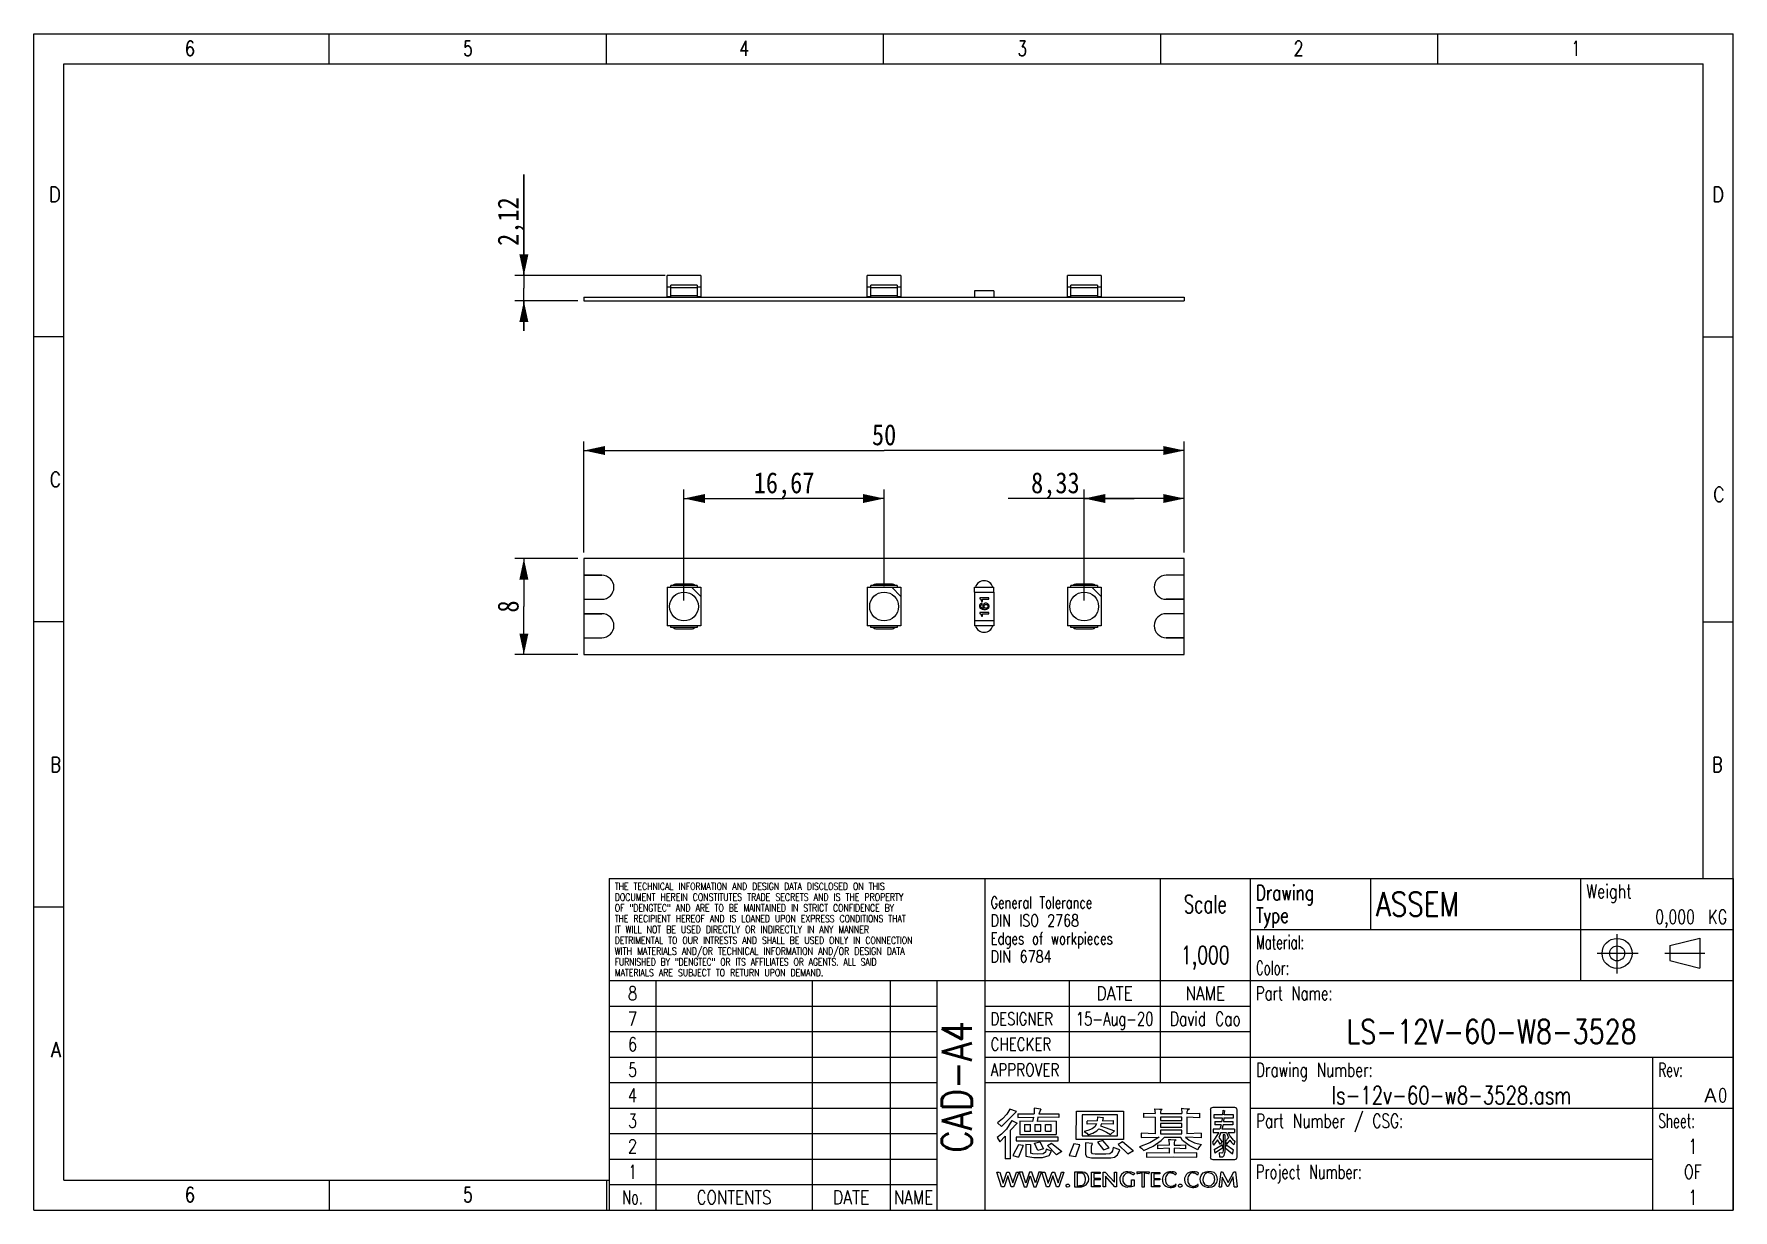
# Model space of a CAD drawing. Extents: x 4 to 145, y 3 to 102.
import ezdxf
from ezdxf.enums import TextEntityAlignment as Align

# ---------------------------------------------------------------- set-up
doc = ezdxf.new("R2010")
doc.units = 0
doc.header["$LTSCALE"] = 8.1675
doc.layers.get('0').update_dxf_attribs({"linetype": 'CONTINUOUS'})
for name, color, linetype in [('38252', 7, 'CONTINUOUS'), ('LS-12V-60-W8-3525_PLATE2', 7, 'CONTINUOUS'), ('LS-12V-60-W8-35284', 7, 'CONTINUOUS'), ('LS-12V-60-W8-35289', 7, 'CONTINUOUS'), ('LS-12V-60-W8-3528_PADS2', 7, 'CONTINUOUS'), ('RES_1206_012', 7, 'CONTINUOUS'), ('RES_1206_032', 7, 'CONTINUOUS')]:
    doc.layers.add(name, color=color, linetype=linetype)
doc.styles.get("Standard").update_dxf_attribs({"font": 'SIMHEI.SHX', "width": 0.85})
doc.styles.add('TEXTSTYLE_2', font='TXT.TTF')
doc.styles.add('TEXTSTYLE_3', font='TXT.TTF')
doc.styles.add('TEXTSTYLE_4', font='TXT.TTF')
doc.styles.add('TEXTSTYLE_5', font='TXT.TTF')
doc.styles.add('TEXTSTYLE_6', font='TXT.TTF')
doc.styles.add('TEXTSTYLE_8', font='gdt', dxfattribs={"width": 0.55})
doc.dimstyles.get("Standard").update_dxf_attribs({"dimtxt": 2.5, "dimasz": 2.5, "dimexe": 1.25, "dimexo": 0.625, "dimtad": 1, "dimcen": 2.5, "dimazin": 3, "dimtfac": 1, "dimtmove": 0, "dimatfit": 3})

# ---------------------------------------------------------------- blocks, each defined once
blk = doc.blocks.new('SYMBOL_283_BL0', base_point=(93.7, 8.72))
at = {"layer": 'LS-12V-60-W8-35289', "color": 7}
for p, q in [((84.08, 10.47), (85.33, 11.71)), ((84.53, 11.48), (84.16, 11.09)), ((84.78, 11.9), (84.53, 11.48)), ((85.33, 11.71), (84.78, 11.9)), ((85.43, 11.53), (85.43, 11.21)), ((85.43, 11.53), (86.79, 11.51)), ((86.79, 11.98), (86.79, 11.51)), ((87.36, 11.9), (86.79, 11.98)), ((87.36, 11.9), (87.2, 11.51)), ((87.2, 11.51), (88.87, 11.52)), ((88.87, 11.52), (88.87, 11.22)), ((90.31, 9.38), (90.32, 11.75)), ((90.32, 11.75), (94.25, 11.75)), ((90.81, 11.43), (90.81, 9.69)), ((93.75, 11.43), (90.81, 11.43)), ((93.75, 9.69), (93.75, 11.43)), ((94.25, 11.75), (94.25, 9.38)), ((95.92, 11.58), (96.88, 11.54)), ((95.92, 11.58), (95.92, 11.21)), ((96.83, 11.94), (96.88, 11.54)), ((96.83, 11.94), (97.23, 11.9)), ((97.23, 11.9), (97.46, 11.9)), ((97.33, 11.69), (97.32, 11.54)), ((97.32, 11.54), (99.1, 11.54)), ((97.36, 11.79), (97.33, 11.69)), ((97.46, 11.9), (97.36, 11.79)), ((99.07, 11.99), (99.1, 11.54)), ((99.07, 11.99), (99.25, 11.97)), ((99.25, 11.97), (99.52, 11.95)), ((99.52, 11.95), (99.74, 11.95)), ((99.57, 11.8), (99.53, 11.7)), ((99.53, 11.7), (99.53, 11.54)), ((99.53, 11.54), (100.57, 11.58)), ((99.74, 11.95), (99.57, 11.8)), ((100.57, 11.58), (100.57, 11.2)), ((101.48, 11.84), (101.48, 7.92)), ((103.51, 12.04), (101.67, 12.04)), ((102.49, 11.45), (101.77, 11.45)), ((101.77, 11.45), (101.77, 11.2)), ((102.52, 11.83), (102.49, 11.45)), ((102.52, 11.83), (102.67, 11.78)), ((102.64, 11.45), (102.67, 11.78)), ((103.41, 11.45), (102.64, 11.45)), ((103.41, 11.2), (103.41, 11.45)), ((103.71, 7.92), (103.71, 11.84)), ((84.16, 11.09), (83.76, 10.77)), ((83.76, 10.77), (84.08, 10.47)), ((84.5, 10.25), (84.08, 9.83)), ((84.95, 10.97), (84.5, 10.25)), ((84.83, 10.15), (85.38, 10.73)), ((84.83, 7.77), (84.83, 10.15)), ((84.95, 10.97), (85.38, 10.73)), ((85.44, 11.21), (86.75, 11.24)), ((86.67, 10.89), (85.61, 10.91)), ((85.61, 10.91), (85.61, 9.81)), ((86, 10.63), (86, 10.09)), ((86.01, 10.63), (86.5, 10.63)), ((86.01, 10.09), (86.5, 10.09)), ((86.5, 10.09), (86.5, 10.63)), ((86.75, 11.24), (86.67, 10.89)), ((86.86, 10.63), (86.86, 10.09)), ((86.86, 10.63), (87.36, 10.63)), ((86.86, 10.09), (87.36, 10.09)), ((87.12, 11.24), (87.04, 10.89)), ((88.64, 10.91), (87.04, 10.89)), ((88.87, 11.22), (87.12, 11.24)), ((87.36, 10.09), (87.36, 10.63)), ((87.73, 10.63), (87.73, 10.09)), ((87.74, 10.63), (88.23, 10.63)), ((87.74, 10.09), (88.23, 10.09)), ((88.23, 10.09), (88.23, 10.63)), ((88.64, 10.91), (88.63, 9.81)), ((91.28, 10.12), (90.98, 10.05)), ((90.98, 10.05), (91.18, 9.9)), ((91.18, 10.91), (91.18, 10.66)), ((92, 10.68), (91.22, 10.65)), ((91.23, 10.96), (92.04, 10.95)), ((91.63, 10.26), (91.28, 10.12)), ((91.3, 9.77), (91.69, 9.92)), ((91.86, 10.44), (91.63, 10.26)), ((91.69, 9.92), (92.01, 10.11)), ((92, 10.68), (91.86, 10.44)), ((92.01, 10.11), (92.19, 10.28)), ((92.07, 11.28), (92.04, 10.95)), ((92.07, 11.28), (92.56, 11.21)), ((92.19, 10.28), (92.44, 10.18)), ((92.41, 10.68), (92.34, 10.52)), ((92.34, 10.52), (93.48, 10.11)), ((93.39, 10.65), (92.41, 10.68)), ((92.44, 10.18), (92.84, 9.99)), ((92.56, 11.21), (92.48, 10.93)), ((92.48, 10.93), (93.39, 10.96)), ((92.84, 9.99), (93.15, 9.8)), ((93.15, 9.8), (93.48, 10.11)), ((93.39, 10.96), (93.39, 10.65)), ((96.89, 11.24), (95.92, 11.21)), ((96.89, 11.24), (96.89, 9.86)), ((99.11, 11.24), (97.32, 11.24)), ((97.32, 11.24), (97.32, 10.96)), ((97.32, 10.96), (99.11, 10.96)), ((99.11, 10.72), (97.32, 10.72)), ((97.32, 10.72), (97.32, 10.4)), ((97.32, 10.4), (99.11, 10.4)), ((99.11, 10.16), (97.32, 10.16)), ((97.32, 10.16), (97.32, 9.86)), ((99.11, 10.96), (99.11, 11.24)), ((99.11, 10.4), (99.11, 10.72)), ((99.11, 9.86), (99.11, 10.16)), ((100.57, 11.2), (99.53, 11.24)), ((99.53, 11.24), (99.53, 9.86)), ((102.18, 9.97), (101.66, 9.17)), ((102.26, 10.23), (101.7, 10.23)), ((101.7, 10.23), (101.7, 9.97)), ((101.7, 9.97), (102.18, 9.97)), ((101.77, 11.2), (102.46, 11.2)), ((101.84, 10.87), (102.42, 10.87)), ((101.84, 10.87), (101.84, 10.61)), ((102.37, 10.61), (101.84, 10.61)), ((102.36, 9.97), (102.17, 9.54)), ((102.37, 10.61), (102.26, 10.23)), ((102.36, 9.97), (102.82, 9.97)), ((102.46, 11.2), (102.42, 10.87)), ((102.53, 10.61), (102.44, 10.23)), ((103.49, 10.23), (102.44, 10.23)), ((103.35, 10.61), (102.53, 10.61)), ((102.61, 11.2), (102.57, 10.87)), ((102.57, 10.87), (103.35, 10.87)), ((102.61, 11.2), (103.41, 11.2)), ((102.82, 9.97), (102.98, 9.51)), ((102.97, 9.97), (103.14, 9.64)), ((102.97, 9.97), (103.49, 9.97)), ((103.35, 10.87), (103.35, 10.61)), ((103.49, 10.23), (103.49, 9.97)), ((84.08, 9.83), (83.71, 9.54)), ((83.71, 9.54), (83.95, 9.19)), ((83.95, 9.19), (84.4, 9.65)), ((84.4, 9.65), (84.4, 7.76)), ((85.5, 8.93), (85.02, 8.05)), ((88.79, 9.57), (85.29, 9.57)), ((85.29, 9.57), (85.29, 9.26)), ((85.29, 9.26), (88.79, 9.26)), ((85.89, 8.88), (85.5, 8.93)), ((85.89, 8.88), (85.5, 7.91)), ((85.61, 9.81), (88.63, 9.81)), ((86.1, 8.99), (86.5, 8.97)), ((86.1, 8.99), (86.1, 7.99)), ((86.5, 8.97), (86.5, 8.25)), ((86.83, 9.09), (87.28, 9.19)), ((87.12, 8.47), (86.83, 9.09)), ((87.58, 8.61), (87.12, 8.47)), ((87.28, 9.19), (87.58, 8.61)), ((87.81, 8.57), (87.75, 8.33)), ((88.24, 8.4), (87.81, 8.57)), ((87.9, 8.88), (88.26, 9.09)), ((88.66, 8.11), (87.9, 8.88)), ((88.26, 9.09), (89.1, 8.38)), ((88.79, 9.27), (88.79, 9.57)), ((90.12, 9.03), (89.71, 8.06)), ((90.61, 8.94), (90.12, 9.03)), ((90.27, 7.97), (90.61, 8.93)), ((94.25, 9.38), (90.31, 9.38)), ((90.81, 9.69), (93.75, 9.69)), ((91.09, 9.11), (91.09, 8.13)), ((91.67, 9.06), (91.09, 9.11)), ((91.18, 9.9), (91.3, 9.77)), ((91.57, 8.84), (91.67, 9.06)), ((91.59, 8.29), (91.57, 8.84)), ((92.53, 9.3), (92.07, 9.15)), ((92.07, 9.15), (92.58, 8.51)), ((93.05, 8.69), (92.53, 9.3)), ((92.58, 8.51), (93.05, 8.69)), ((93.38, 8.72), (93.32, 8.43)), ((93.94, 8.51), (93.39, 8.72)), ((93.73, 8.11), (93.94, 8.51)), ((94.17, 9.19), (93.8, 8.97)), ((93.8, 8.97), (94.6, 8.18)), ((95.06, 8.45), (94.17, 9.19)), ((96.44, 9.11), (95.57, 8.76)), ((95.57, 8.76), (95.75, 8.67)), ((96.89, 9.86), (95.72, 9.9)), ((95.72, 9.9), (95.72, 9.54)), ((95.72, 9.54), (97.22, 9.58)), ((95.75, 8.67), (95.94, 8.46)), ((95.95, 8.46), (96.7, 8.83)), ((97.22, 9.58), (96.44, 9.11)), ((96.7, 8.83), (97.38, 9.3)), ((97.08, 8.94), (98.04, 8.91)), ((97.08, 8.94), (97.08, 8.61)), ((98.04, 8.65), (97.08, 8.61)), ((97.32, 9.86), (99.11, 9.86)), ((97.38, 9.3), (97.63, 9.55)), ((99.01, 9.55), (97.63, 9.55)), ((98, 9.39), (98.04, 9.05)), ((98, 9.39), (98.19, 9.37)), ((98.04, 9.05), (98.04, 8.91)), ((98.04, 8.65), (98.04, 8.24)), ((98.19, 9.37), (98.46, 9.36)), ((98.46, 9.36), (98.63, 9.36)), ((98.49, 9.23), (98.46, 9.14)), ((98.46, 9.14), (98.46, 8.91)), ((98.46, 8.91), (98.98, 8.92)), ((99.42, 8.61), (98.46, 8.65)), ((98.46, 8.65), (98.46, 8.24)), ((98.63, 9.36), (98.49, 9.23)), ((98.98, 8.92), (99.42, 8.94)), ((99.17, 9.31), (99.01, 9.55)), ((99.71, 8.89), (99.17, 9.31)), ((99.41, 9.58), (99.71, 9.32)), ((100.72, 9.53), (99.41, 9.58)), ((99.42, 8.94), (99.42, 8.61)), ((100.72, 9.9), (99.53, 9.86)), ((99.71, 9.32), (100.15, 9.11)), ((100.44, 8.53), (99.71, 8.89)), ((100.15, 9.11), (100.73, 8.96)), ((100.49, 8.68), (100.44, 8.53)), ((100.6, 8.84), (100.49, 8.68)), ((100.73, 8.96), (100.6, 8.84)), ((100.72, 9.9), (100.72, 9.53)), ((101.66, 9.17), (101.75, 8.9)), ((102.07, 9.35), (101.75, 8.9)), ((101.8, 8.54), (102.45, 8.94)), ((101.8, 8.54), (101.85, 8.25)), ((102.48, 8.67), (101.85, 8.25)), ((102.33, 8.97), (102.07, 9.35)), ((102.17, 9.54), (102.42, 9.21)), ((102.42, 9.21), (102.33, 8.97)), ((102.45, 8.94), (102.48, 8.67)), ((102.68, 9.77), (102.54, 9.77)), ((102.54, 9.77), (102.54, 8.45)), ((102.68, 9.77), (102.68, 8.29)), ((102.76, 8.94), (102.7, 8.7)), ((102.7, 8.7), (103.32, 8.19)), ((102.98, 9.51), (102.75, 9.23)), ((102.75, 9.23), (102.82, 9)), ((103.39, 8.49), (102.76, 8.94)), ((103.09, 9.33), (102.82, 9)), ((103.09, 9.33), (103.23, 9.14)), ((103.14, 9.64), (103.33, 9.41)), ((103.23, 9.14), (103.43, 8.94)), ((103.32, 8.19), (103.39, 8.49)), ((103.33, 9.41), (103.52, 9.25)), ((103.52, 9.25), (103.43, 8.94)), ((84.83, 7.76), (84.4, 7.76)), ((85.03, 8.05), (85.5, 7.91)), ((86.1, 7.99), (86.78, 7.89)), ((86.68, 8.19), (86.5, 8.25)), ((87.12, 8.17), (86.68, 8.19)), ((86.78, 7.89), (87.5, 7.89)), ((87.56, 8.2), (87.12, 8.17)), ((87.5, 7.89), (88.04, 8.06)), ((87.75, 8.33), (87.56, 8.2)), ((88.04, 8.06), (88.24, 8.4)), ((89.1, 8.38), (88.66, 8.11)), ((89.71, 8.06), (90.27, 7.97)), ((91.09, 8.13), (91.2, 7.95)), ((91.2, 7.95), (91.58, 7.85)), ((91.58, 7.85), (93.19, 7.85)), ((91.67, 8.19), (91.59, 8.29)), ((91.88, 8.15), (91.67, 8.19)), ((92.77, 8.15), (91.88, 8.15)), ((93.11, 8.2), (92.77, 8.15)), ((93.25, 8.29), (93.11, 8.2)), ((93.19, 7.85), (93.5, 7.92)), ((93.32, 8.43), (93.25, 8.29)), ((93.5, 7.92), (93.73, 8.11)), ((94.6, 8.18), (95.07, 8.46)), ((98.04, 8.24), (96.16, 8.28)), ((96.16, 8.28), (96.16, 7.91)), ((96.16, 7.91), (98.42, 7.95)), ((98.42, 7.95), (100.36, 7.91)), ((100.36, 8.28), (98.46, 8.24)), ((100.36, 7.91), (100.36, 8.28)), ((101.67, 7.72), (103.51, 7.72)), ((102.43, 8.24), (102.21, 8.27)), ((102.21, 8.27), (102.23, 7.94)), ((102.23, 7.94), (102.51, 7.93)), ((102.49, 8.26), (102.43, 8.24)), ((102.52, 8.33), (102.49, 8.26)), ((102.51, 7.93), (102.62, 8.04)), ((102.54, 8.45), (102.52, 8.33)), ((102.62, 8.04), (102.68, 8.29)), ((83.68, 6.67), (83.9, 6.67)), ((84.08, 5.43), (83.68, 6.67)), ((83.94, 6.67), (84.22, 5.75)), ((84.22, 5.75), (84.54, 6.67)), ((84.6, 6.35), (84.3, 5.43)), ((84.54, 6.67), (84.72, 6.67)), ((84.89, 5.43), (84.6, 6.35)), ((84.72, 6.67), (85.03, 5.76)), ((85.03, 5.76), (85.32, 6.67)), ((85.52, 6.67), (85.09, 5.43)), ((85.32, 6.67), (85.52, 6.67)), ((85.56, 6.67), (85.96, 5.43)), ((85.82, 6.67), (85.56, 6.67)), ((86.1, 5.75), (85.82, 6.67)), ((86.42, 6.67), (86.1, 5.75)), ((86.18, 5.43), (86.48, 6.35)), ((86.6, 6.67), (86.42, 6.67)), ((86.48, 6.35), (86.77, 5.43)), ((86.91, 5.76), (86.6, 6.67)), ((87.2, 6.67), (86.91, 5.76)), ((86.98, 5.43), (87.4, 6.67)), ((87.4, 6.67), (87.2, 6.67)), ((87.45, 6.67), (87.7, 6.67)), ((87.84, 5.43), (87.45, 6.67)), ((87.7, 6.67), (87.98, 5.75)), ((87.98, 5.75), (88.3, 6.67)), ((88.37, 6.35), (88.06, 5.43)), ((88.3, 6.67), (88.49, 6.67)), ((88.66, 5.43), (88.37, 6.35)), ((88.49, 6.67), (88.79, 5.76)), ((88.79, 5.76), (89.09, 6.67)), ((89.28, 6.67), (88.86, 5.43)), ((89.09, 6.67), (89.28, 6.67)), ((90.16, 6.67), (90.16, 5.45)), ((90.83, 6.67), (90.16, 6.67)), ((90.39, 6.59), (90.39, 5.53)), ((90.62, 6.58), (90.39, 6.58)), ((90.85, 6.55), (90.62, 6.58)), ((91.03, 6.64), (90.83, 6.67)), ((90.96, 6.47), (90.85, 6.55)), ((90.93, 5.64), (91.04, 5.82)), ((91.03, 6.33), (90.96, 6.47)), ((91.22, 6.5), (91.03, 6.64)), ((91.07, 6.16), (91.03, 6.33)), ((91.04, 5.82), (91.07, 6.06)), ((91.07, 6.06), (91.07, 6.16)), ((91.13, 5.6), (91.29, 5.85)), ((91.22, 6.5), (91.31, 6.31)), ((91.33, 6.1), (91.29, 5.85)), ((91.31, 6.31), (91.33, 6.1)), ((91.59, 6.66), (92.29, 6.66)), ((91.59, 5.45), (91.59, 6.66)), ((92.29, 6.54), (91.77, 6.54)), ((91.77, 6.54), (91.77, 6.15)), ((91.77, 6.15), (92.29, 6.15)), ((92.29, 6.03), (91.77, 6.03)), ((91.77, 6.03), (91.77, 5.56)), ((92.29, 6.66), (92.29, 6.54)), ((92.29, 6.15), (92.29, 6.03)), ((92.56, 5.45), (92.56, 6.67)), ((92.56, 6.67), (92.71, 6.67)), ((92.71, 6.67), (93.49, 5.82)), ((93.53, 5.45), (92.74, 6.33)), ((92.74, 6.33), (92.74, 5.45)), ((93.49, 5.82), (93.49, 6.67)), ((93.49, 6.67), (93.67, 6.67)), ((93.67, 6.67), (93.67, 5.45)), ((93.95, 6.21), (93.93, 6.03)), ((93.93, 6.03), (94, 5.73)), ((94.07, 6.46), (93.95, 6.21)), ((94, 5.73), (94.17, 5.54)), ((94.28, 6.62), (94.07, 6.46)), ((94.19, 6.18), (94.18, 6.05)), ((94.18, 6.05), (94.2, 5.88)), ((94.22, 6.3), (94.19, 6.18)), ((94.2, 5.88), (94.26, 5.74)), ((94.29, 6.42), (94.22, 6.3)), ((94.26, 5.74), (94.37, 5.61)), ((94.45, 6.68), (94.28, 6.62)), ((94.43, 6.54), (94.29, 6.42)), ((94.63, 6.61), (94.43, 6.54)), ((94.59, 6.69), (94.45, 6.68)), ((94.59, 6.69), (94.87, 6.68)), ((94.78, 6.59), (94.63, 6.61)), ((95.04, 6.44), (94.78, 6.59)), ((94.87, 6.68), (95.15, 6.59)), ((94.92, 5.56), (94.92, 6.02)), ((94.92, 6.02), (95.14, 6.02)), ((95.1, 6.44), (95.04, 6.44)), ((95.15, 6.59), (95.1, 6.44)), ((95.14, 6.02), (95.14, 5.5)), ((95.36, 6.68), (96.39, 6.69)), ((95.36, 6.68), (95.36, 6.56)), ((95.36, 6.56), (95.44, 6.56)), ((95.44, 6.56), (95.76, 6.6)), ((95.76, 6.6), (95.76, 5.43)), ((95.99, 5.43), (95.99, 6.6)), ((95.99, 6.6), (96.32, 6.56)), ((96.32, 6.56), (96.39, 6.56)), ((96.39, 6.69), (96.39, 6.57)), ((96.58, 6.64), (97.28, 6.64)), ((96.58, 5.43), (96.58, 6.64)), ((97.28, 6.53), (96.76, 6.53)), ((96.76, 6.53), (96.76, 6.13)), ((96.76, 6.13), (97.28, 6.13)), ((97.28, 6.02), (96.76, 6.02)), ((96.76, 6.02), (96.76, 5.54)), ((97.28, 6.64), (97.28, 6.53)), ((97.28, 6.13), (97.28, 6.02)), ((97.47, 6.05), (97.47, 6.04)), ((97.73, 6.05), (97.73, 6.07)), ((98.22, 6.69), (98.14, 6.68)), ((98.18, 6.61), (98.19, 6.61)), ((98.19, 6.61), (98.21, 6.61)), ((98.21, 6.61), (98.23, 6.61)), ((98.23, 6.61), (98.3, 6.59)), ((98.37, 6.68), (98.29, 6.68)), ((98.44, 6.67), (98.37, 6.68)), ((98.45, 6.51), (98.52, 6.46)), ((98.52, 6.46), (98.6, 6.46)), ((98.6, 6.46), (98.65, 6.6)), ((99.33, 6.05), (99.33, 6.04)), ((99.59, 6.05), (99.59, 6.07)), ((100.07, 6.69), (100, 6.68)), ((100.04, 6.61), (100.04, 6.61)), ((100.04, 6.61), (100.06, 6.61)), ((100.06, 6.61), (100.09, 6.61)), ((100.09, 6.61), (100.16, 6.59)), ((100.22, 6.68), (100.14, 6.68)), ((100.3, 6.67), (100.22, 6.68)), ((100.3, 6.51), (100.37, 6.46)), ((100.37, 6.46), (100.46, 6.46)), ((100.46, 6.46), (100.5, 6.6)), ((100.64, 6.23), (100.61, 6.04)), ((100.61, 6.04), (100.62, 5.93)), ((100.62, 5.93), (100.65, 5.8)), ((100.74, 6.44), (100.64, 6.23)), ((100.65, 5.8), (100.76, 5.62)), ((100.74, 6.45), (100.89, 6.6)), ((100.87, 6.06), (100.93, 6.31)), ((100.91, 5.81), (100.87, 6.06)), ((100.89, 6.6), (101.09, 6.69)), ((100.91, 5.81), (100.95, 5.71)), ((100.93, 6.31), (101.05, 6.51)), ((101.08, 5.57), (100.95, 5.71)), ((101.18, 6.61), (101.05, 6.51)), ((101.09, 6.69), (101.28, 6.71)), ((101.33, 6.64), (101.18, 6.61)), ((101.53, 6.7), (101.28, 6.71)), ((101.33, 6.64), (101.52, 6.59)), ((101.71, 5.71), (101.51, 5.52)), ((101.63, 6.52), (101.52, 6.59)), ((101.78, 6.62), (101.53, 6.7)), ((101.73, 6.4), (101.63, 6.52)), ((101.76, 5.81), (101.71, 5.71)), ((101.73, 6.4), (101.78, 6.3)), ((101.81, 6.06), (101.76, 5.81)), ((101.78, 6.62), (101.9, 6.52)), ((101.78, 6.3), (101.8, 6.18)), ((101.8, 6.18), (101.81, 6.06)), ((101.86, 5.58), (102.02, 5.79)), ((101.9, 6.52), (101.97, 6.42)), ((102.04, 6.24), (101.97, 6.42)), ((102.02, 5.79), (102.07, 6.02)), ((102.07, 6.02), (102.04, 6.24)), ((102.2, 5.43), (102.37, 6.69)), ((102.37, 6.69), (102.5, 6.69)), ((102.47, 6.24), (102.4, 5.43)), ((102.87, 5.46), (102.47, 6.24)), ((102.5, 6.69), (102.96, 5.8)), ((102.96, 5.8), (103.44, 6.69)), ((103.38, 6.26), (102.97, 5.46)), ((103.45, 5.43), (103.38, 6.26)), ((103.44, 6.69), (103.57, 6.69)), ((103.57, 6.69), (103.71, 5.43)), ((84.3, 5.43), (84.08, 5.43)), ((85.09, 5.43), (84.89, 5.43)), ((85.96, 5.43), (86.18, 5.43)), ((86.77, 5.43), (86.98, 5.43)), ((88.06, 5.43), (87.84, 5.43)), ((88.86, 5.43), (88.66, 5.43)), ((89.46, 5.52), (89.48, 5.6)), ((89.49, 5.44), (89.46, 5.52)), ((89.48, 5.6), (89.56, 5.65)), ((89.56, 5.42), (89.49, 5.44)), ((89.56, 5.65), (89.65, 5.65)), ((89.68, 5.43), (89.56, 5.42)), ((89.65, 5.65), (89.72, 5.61)), ((89.74, 5.48), (89.68, 5.43)), ((89.72, 5.61), (89.75, 5.55)), ((89.75, 5.55), (89.74, 5.48)), ((90.16, 5.45), (90.74, 5.45)), ((90.39, 5.53), (90.59, 5.54)), ((90.59, 5.54), (90.78, 5.55)), ((90.75, 5.45), (90.92, 5.48)), ((90.78, 5.55), (90.93, 5.64)), ((90.92, 5.48), (91.13, 5.6)), ((92.29, 5.45), (91.59, 5.45)), ((91.77, 5.56), (92.29, 5.56)), ((92.29, 5.56), (92.29, 5.45)), ((92.74, 5.45), (92.56, 5.45)), ((93.67, 5.45), (93.53, 5.45)), ((94.17, 5.54), (94.42, 5.44)), ((94.52, 5.52), (94.37, 5.61)), ((94.42, 5.44), (94.61, 5.42)), ((94.66, 5.49), (94.52, 5.52)), ((94.9, 5.45), (94.61, 5.42)), ((94.8, 5.51), (94.66, 5.49)), ((94.8, 5.51), (94.92, 5.56)), ((95.14, 5.5), (94.9, 5.45)), ((95.76, 5.43), (95.99, 5.43)), ((97.28, 5.43), (96.58, 5.43)), ((96.76, 5.54), (97.28, 5.54)), ((97.28, 5.54), (97.28, 5.43)), ((98.13, 5.39), (98.2, 5.39)), ((98.2, 5.39), (98.25, 5.39)), ((98.25, 5.39), (98.3, 5.4)), ((98.3, 5.4), (98.35, 5.41)), ((98.35, 5.41), (98.4, 5.42)), ((98.4, 5.42), (98.41, 5.42)), ((98.41, 5.42), (98.43, 5.43)), ((98.43, 5.43), (98.5, 5.45)), ((98.5, 5.45), (98.53, 5.46)), ((98.53, 5.46), (98.55, 5.47)), ((98.62, 5.62), (98.54, 5.62)), ((98.55, 5.47), (98.58, 5.49)), ((98.58, 5.49), (98.6, 5.51)), ((98.6, 5.51), (98.62, 5.62)), ((98.82, 5.49), (98.83, 5.57)), ((98.85, 5.44), (98.82, 5.49)), ((98.83, 5.57), (98.87, 5.63)), ((98.92, 5.42), (98.85, 5.44)), ((98.87, 5.63), (98.92, 5.65)), ((98.92, 5.65), (99.01, 5.65)), ((99, 5.42), (98.92, 5.42)), ((99.04, 5.43), (99, 5.42)), ((99.01, 5.65), (99.06, 5.62)), ((99.09, 5.46), (99.04, 5.43)), ((99.06, 5.62), (99.11, 5.57)), ((99.12, 5.53), (99.09, 5.46)), ((99.11, 5.57), (99.12, 5.53)), ((99.98, 5.39), (100.05, 5.39)), ((100.05, 5.39), (100.1, 5.39)), ((100.1, 5.39), (100.15, 5.4)), ((100.15, 5.4), (100.2, 5.41)), ((100.2, 5.41), (100.26, 5.42)), ((100.26, 5.42), (100.27, 5.42)), ((100.27, 5.42), (100.28, 5.43)), ((100.28, 5.43), (100.36, 5.45)), ((100.36, 5.45), (100.38, 5.46)), ((100.38, 5.46), (100.41, 5.47)), ((100.47, 5.62), (100.4, 5.62)), ((100.41, 5.47), (100.43, 5.49)), ((100.43, 5.49), (100.46, 5.51)), ((100.46, 5.51), (100.47, 5.62)), ((100.76, 5.62), (100.84, 5.55)), ((100.84, 5.55), (101.01, 5.46)), ((101.01, 5.46), (101.21, 5.41)), ((101.34, 5.48), (101.08, 5.57)), ((101.21, 5.41), (101.39, 5.41)), ((101.51, 5.52), (101.34, 5.48)), ((101.39, 5.41), (101.64, 5.45)), ((101.64, 5.45), (101.75, 5.5)), ((101.75, 5.5), (101.86, 5.58)), ((102.2, 5.43), (102.4, 5.43)), ((102.97, 5.46), (102.87, 5.46)), ((103.45, 5.43), (103.71, 5.43))]:
    blk.add_line(p, q, dxfattribs=at)
for centre, radius, start, end in [((101.67, 11.84), 0.2, 90, 180), ((103.51, 11.84), 0.2, 0, 90), ((101.67, 7.92), 0.2, 180, 270), ((103.51, 7.92), 0.2, 270, 360), ((98.1, 6.05), 0.625, 158.0467, 180.3952), ((98.21, 6.03), 0.731, 179.1046, 200.8922), ((98.15, 6.02), 0.683, 136.7287, 157.5392), ((98.09, 6.01), 0.616, 202.8963, 250.0701), ((98.08, 6.1), 0.579, 111.1471, 136.841), ((98.37, 6.08), 0.639, 160.119, 180.9693), ((98.61, 6.05), 0.872, 180.1894, 197.9684), ((98.23, 6.13), 0.485, 135.1351, 159.4747), ((98.15, 5.9), 0.388, 197.9155, 229.0523), ((98.13, 5.92), 0.76, 89.1542, 110.4525), ((98.23, 6.13), 0.484, 95.5685, 135.5687), ((98.24, 6.86), 0.173, 260.9564, 273.018), ((98.28, 6.87), 0.187, 261.6919, 272.7717), ((98.15, 6.09), 0.518, 63.4314, 72.1964), ((98.14, 6.09), 0.524, 54.3712, 63.3981), ((98.34, 6.02), 0.662, 68.5873, 81.3424), ((98.42, 6.24), 0.42, 58.0891, 67.5455), ((99.95, 6.05), 0.625, 158.0467, 180.3952), ((100.06, 6.03), 0.731, 179.1046, 200.8922), ((100.01, 6.02), 0.683, 136.7287, 157.5392), ((99.94, 6.01), 0.616, 202.8963, 250.0701), ((99.93, 6.1), 0.579, 111.1471, 136.841), ((100.23, 6.08), 0.639, 160.119, 180.9693), ((100.46, 6.05), 0.872, 180.1894, 197.9684), ((100.08, 6.13), 0.485, 135.1351, 159.4747), ((100, 5.9), 0.388, 197.9155, 229.0523), ((99.99, 5.92), 0.76, 89.1542, 110.4525), ((100.08, 6.13), 0.484, 95.5685, 135.5687), ((100.1, 6.86), 0.173, 260.9564, 273.018), ((100.13, 6.87), 0.187, 261.6919, 272.7717), ((100, 6.09), 0.519, 54.329, 72.1869), ((100.2, 6.02), 0.662, 68.5873, 81.3424), ((100.28, 6.24), 0.42, 58.0891, 67.5455), ((98.12, 6.1), 0.712, 250.2982, 270.5014), ((98.26, 6.03), 0.557, 229.1447, 246.9842), ((98.23, 5.97), 0.495, 247.3414, 266.3689), ((98.15, 6.13), 0.657, 274.3561, 282.4978), ((98.17, 6.04), 0.564, 282.3564, 291.9904), ((98.17, 6.08), 0.597, 290.9261, 300.3826), ((98.2, 6.02), 0.535, 300.1226, 310.0864), ((99.97, 6.1), 0.712, 250.2982, 270.5014), ((100.11, 6.03), 0.557, 229.1447, 246.9842), ((100.08, 5.97), 0.495, 247.3414, 266.3689), ((100, 6.13), 0.657, 274.3561, 282.4978), ((100.02, 6.04), 0.564, 282.3564, 291.9904), ((100.02, 6.08), 0.597, 290.9261, 300.3826), ((100.05, 6.02), 0.535, 300.1226, 310.0864)]:
    blk.add_arc(centre, radius, start, end, dxfattribs=at)
blk = doc.blocks.new('_FILLED')
at = {"color": 0, "linetype": 'BYBLOCK'}
blk.add_solid([(0, 0), (-1, 0.214), (-1, -0.214)], dxfattribs=at)
blk = doc.blocks.new('*D0')
at = {"layer": 'LS-12V-60-W8-35284', "color": 3}
for p, q in [((49.3, 58.29), (49.3, 67.54)), ((49.3, 66.79), (74.3, 66.79)), ((99.3, 66.79), (74.3, 66.79)), ((99.3, 58.29), (99.3, 67.54))]:
    blk.add_line(p, q, dxfattribs=at)
at = {"layer": 'LS-12V-60-W8-35284', "color": 3, "xscale": 1.75, "yscale": 1.75, "zscale": 1.75, "rotation": 180}
blk.add_blockref('_FILLED', (49.3, 66.79), dxfattribs=at)
at = {"layer": 'LS-12V-60-W8-35284', "color": 3, "xscale": 1.75, "yscale": 1.75, "zscale": 1.75}
blk.add_blockref('_FILLED', (99.3, 66.79), dxfattribs=at)
at = {"layer": 'LS-12V-60-W8-35284', "color": 3, "width": 0.85}
blk.add_text('50', height=1.75, dxfattribs=at).set_placement((74.3, 67.23), align=Align.CENTER)
blk = doc.blocks.new('*D1')
at = {"layer": 'LS-12V-60-W8-35284', "color": 3}
for p, q in [((48.8, 57.79), (43.55, 57.79)), ((44.3, 57.79), (44.3, 53.79)), ((44.3, 49.79), (44.3, 53.79)), ((48.8, 49.79), (43.55, 49.79))]:
    blk.add_line(p, q, dxfattribs=at)
at = {"layer": 'LS-12V-60-W8-35284', "color": 3, "xscale": 1.75, "yscale": 1.75, "zscale": 1.75}
for p, rotation in [((44.3, 57.79), 90), ((44.3, 49.79), 270)]:
    blk.add_blockref('_FILLED', p, dxfattribs=dict(at, rotation=rotation))
at = {"layer": 'LS-12V-60-W8-35284', "color": 3, "width": 0.85}
blk.add_text('8', height=1.75, rotation=90, dxfattribs=at).set_placement((43.86, 53.79), align=Align.CENTER)
blk = doc.blocks.new('*D2')
at = {"layer": 'LS-12V-60-W8-35284', "color": 3}
for p, q in [((95.13, 62.79), (84.64, 62.79)), ((90.97, 54.29), (90.97, 63.54)), ((90.97, 62.79), (95.13, 62.79)), ((99.3, 62.79), (95.13, 62.79)), ((99.3, 58.29), (99.3, 63.54))]:
    blk.add_line(p, q, dxfattribs=at)
at = {"layer": 'LS-12V-60-W8-35284', "color": 3, "xscale": 1.75, "yscale": 1.75, "zscale": 1.75, "rotation": 180}
blk.add_blockref('_FILLED', (90.97, 62.79), dxfattribs=at)
at = {"layer": 'LS-12V-60-W8-35284', "color": 3, "xscale": 1.75, "yscale": 1.75, "zscale": 1.75}
blk.add_blockref('_FILLED', (99.3, 62.79), dxfattribs=at)
at = {"layer": 'LS-12V-60-W8-35284', "color": 3, "width": 0.85}
blk.add_text('8,33', height=1.75, dxfattribs=at).set_placement((90.59, 63.23), align=Align.RIGHT)
blk = doc.blocks.new('*D3')
at = {"layer": 'LS-12V-60-W8-35284', "color": 3}
for p, q in [((57.63, 54.29), (57.63, 63.54)), ((57.63, 62.79), (65.97, 62.79)), ((74.3, 62.79), (65.97, 62.79)), ((74.3, 55.49), (74.3, 63.54))]:
    blk.add_line(p, q, dxfattribs=at)
at = {"layer": 'LS-12V-60-W8-35284', "color": 3, "xscale": 1.75, "yscale": 1.75, "zscale": 1.75, "rotation": 180}
blk.add_blockref('_FILLED', (57.63, 62.79), dxfattribs=at)
at = {"layer": 'LS-12V-60-W8-35284', "color": 3, "xscale": 1.75, "yscale": 1.75, "zscale": 1.75}
blk.add_blockref('_FILLED', (74.3, 62.79), dxfattribs=at)
at = {"layer": 'LS-12V-60-W8-35284', "color": 3, "width": 0.85}
blk.add_text('16,67', height=1.75, dxfattribs=at).set_placement((65.97, 63.23), align=Align.CENTER)
blk = doc.blocks.new('*D4')
at = {"layer": 'LS-12V-60-W8-35284', "color": 3}
for p, q in [((44.3, 81.38), (44.3, 89.79)), ((44.3, 89.79), (44.3, 80.32)), ((56.08, 81.38), (43.55, 81.38)), ((48.8, 79.25), (43.55, 79.25)), ((44.3, 76.75), (44.3, 80.32)), ((44.3, 79.25), (44.3, 76.75))]:
    blk.add_line(p, q, dxfattribs=at)
at = {"layer": 'LS-12V-60-W8-35284', "color": 3, "xscale": 1.75, "yscale": 1.75, "zscale": 1.75}
for p, rotation in [((44.3, 81.38), 270), ((44.3, 79.25), 90)]:
    blk.add_blockref('_FILLED', p, dxfattribs=dict(at, rotation=rotation))
at = {"layer": 'LS-12V-60-W8-35284', "color": 3, "width": 0.85}
blk.add_text('2,12', height=1.75, rotation=90, dxfattribs=at).set_placement((43.86, 83.84))

msp = doc.modelspace()

# ---------------------------------------------------------------- linework, layer by layer
at = {"layer": '38252', "color": 7}
for p, q in [((56.232, 79.555), (56.232, 81.38)), ((59.032, 81.38), (56.232, 81.38)), ((59.032, 81.38), (59.032, 79.555)), ((72.898, 79.555), (72.898, 81.38)), ((75.698, 81.38), (72.898, 81.38)), ((75.698, 81.38), (75.698, 79.555)), ((92.365, 81.38), (89.565, 81.38)), ((89.565, 79.555), (89.565, 81.38)), ((92.365, 81.38), (92.365, 79.555)), ((56.232, 80.43), (56.532, 80.43)), ((56.232, 79.63), (56.532, 79.63)), ((56.532, 79.555), (56.532, 80.574)), ((58.732, 80.574), (56.532, 80.574)), ((56.532, 80.38), (58.732, 80.38)), ((58.732, 79.68), (56.532, 79.68)), ((58.732, 80.574), (58.732, 79.555)), ((58.732, 80.43), (59.032, 80.43)), ((58.732, 79.63), (59.032, 79.63)), ((72.898, 80.43), (73.198, 80.43)), ((72.898, 79.63), (73.198, 79.63)), ((73.198, 79.555), (73.198, 80.574)), ((75.398, 80.574), (73.198, 80.574)), ((73.198, 80.38), (75.398, 80.38)), ((75.398, 79.68), (73.198, 79.68)), ((75.398, 80.574), (75.398, 79.555)), ((75.398, 80.43), (75.698, 80.43)), ((75.398, 79.63), (75.698, 79.63)), ((89.565, 80.43), (89.865, 80.43)), ((89.565, 79.63), (89.865, 79.63)), ((92.065, 80.574), (89.865, 80.574)), ((89.865, 79.555), (89.865, 80.574)), ((89.865, 80.38), (92.065, 80.38)), ((92.065, 79.68), (89.865, 79.68)), ((92.065, 80.574), (92.065, 79.555)), ((92.065, 80.43), (92.365, 80.43)), ((92.065, 79.63), (92.365, 79.63)), ((56.232, 55.392), (56.232, 52.192)), ((56.232, 55.392), (59.032, 55.392)), ((56.532, 55.392), (56.532, 55.542)), ((58.732, 55.542), (56.532, 55.542)), ((59.032, 54.626), (58.266, 55.392)), ((58.732, 55.542), (58.732, 55.392)), ((59.032, 55.392), (59.032, 52.192)), ((72.898, 55.392), (72.898, 52.192)), ((72.898, 55.392), (75.698, 55.392)), ((73.198, 55.392), (73.198, 55.542)), ((75.398, 55.542), (73.198, 55.542)), ((75.698, 54.626), (74.933, 55.392)), ((75.398, 55.542), (75.398, 55.392)), ((75.698, 55.392), (75.698, 52.192)), ((89.565, 55.392), (92.365, 55.392)), ((89.565, 55.392), (89.565, 52.192)), ((92.065, 55.542), (89.865, 55.542)), ((89.865, 55.392), (89.865, 55.542)), ((92.365, 54.626), (91.599, 55.392)), ((92.065, 55.542), (92.065, 55.392)), ((92.365, 55.392), (92.365, 52.192)), ((59.032, 52.192), (56.232, 52.192)), ((56.532, 52.042), (56.532, 52.192)), ((58.732, 52.042), (56.532, 52.042)), ((58.732, 52.192), (58.732, 52.042)), ((75.698, 52.192), (72.898, 52.192)), ((73.198, 52.042), (73.198, 52.192)), ((75.398, 52.042), (73.198, 52.042)), ((75.398, 52.192), (75.398, 52.042)), ((92.365, 52.192), (89.565, 52.192)), ((89.865, 52.042), (89.865, 52.192)), ((92.065, 52.042), (89.865, 52.042)), ((92.065, 52.192), (92.065, 52.042))]:
    msp.add_line(p, q, dxfattribs=at)
for centre in [(57.632, 53.792), (74.298, 53.792), (90.965, 53.792)]:
    msp.add_circle(centre, 1.2, dxfattribs=at)
at = {"layer": 'LS-12V-60-W8-3525_PLATE2', "color": 7}
for p, q in [((49.298, 79.555), (49.298, 79.255)), ((49.298, 79.555), (99.298, 79.555)), ((49.298, 79.255), (99.298, 79.255)), ((99.298, 79.555), (99.298, 79.255)), ((49.298, 57.792), (49.298, 56.392)), ((99.298, 57.792), (49.298, 57.792)), ((99.298, 56.392), (99.298, 57.792)), ((49.298, 56.392), (50.798, 56.392)), ((58.332, 55.642), (56.932, 55.642)), ((74.998, 55.642), (73.598, 55.642)), ((91.665, 55.642), (90.265, 55.642)), ((99.298, 56.392), (97.798, 56.392)), ((49.298, 54.392), (49.298, 53.192)), ((49.298, 54.392), (50.798, 54.392)), ((99.298, 54.392), (97.798, 54.392)), ((99.298, 53.192), (99.298, 54.392)), ((49.298, 53.192), (50.798, 53.192)), ((99.298, 53.192), (97.798, 53.192)), ((49.298, 51.192), (49.298, 49.792)), ((49.298, 51.192), (50.798, 51.192)), ((56.932, 51.942), (58.332, 51.942)), ((73.598, 51.942), (74.998, 51.942)), ((90.265, 51.942), (91.665, 51.942)), ((99.298, 51.192), (97.798, 51.192)), ((99.298, 49.792), (99.298, 51.192)), ((49.298, 49.792), (99.298, 49.792))]:
    msp.add_line(p, q, dxfattribs=at)
for centre, radius, start, end in [((50.798, 55.392), 1, 270, 90), ((56.932, 55.342), 0.3, 90, 138.58583), ((58.332, 55.342), 0.3, 41.41417, 90), ((73.598, 55.342), 0.3, 90, 138.58583), ((74.998, 55.342), 0.3, 41.41417, 90), ((82.632, 55.192), 0.75, 15.50039, 164.49961), ((90.265, 55.342), 0.3, 90, 138.58583), ((91.665, 55.342), 0.3, 41.41417, 90), ((97.798, 55.392), 1, 90, 270), ((50.798, 52.192), 1, 270, 90), ((97.798, 52.192), 1, 90, 270), ((56.932, 52.242), 0.3, 221.41417, 270), ((58.332, 52.242), 0.3, 270, 318.58583), ((73.598, 52.242), 0.3, 221.41417, 270), ((74.998, 52.242), 0.3, 270, 318.58583), ((82.632, 52.392), 0.75, 195.51719, 344.48281), ((90.265, 52.242), 0.3, 221.41417, 270), ((91.665, 52.242), 0.3, 270, 318.58583)]:
    msp.add_arc(centre, radius, start, end, dxfattribs=at)
at = {"layer": 'LS-12V-60-W8-35289', "color": 7}
for p, q in [((3.5, 3.5), (3.5, 101.5)), ((3.5, 101.5), (145, 101.5)), ((28.083, 99), (28.083, 101.5)), ((51.167, 99), (51.167, 101.5)), ((74.25, 99), (74.25, 101.5)), ((97.333, 101.5), (97.333, 99)), ((120.417, 99), (120.417, 101.5)), ((145, 3.5), (145, 101.5)), ((6, 6), (6, 99)), ((6, 99), (142.5, 99)), ((142.5, 31.125), (142.5, 99)), ((6, 76.25), (3.5, 76.25)), ((142.5, 76.25), (145, 76.25)), ((6, 52.5), (3.5, 52.5)), ((142.5, 52.5), (145, 52.5)), ((6, 28.75), (3.5, 28.75)), ((6, 6), (51.4, 6)), ((28.083, 6), (28.083, 3.5)), ((51.167, 6), (51.167, 3.5)), ((3.5, 3.5), (145, 3.5))]:
    msp.add_line(p, q, dxfattribs=at)
at = {"layer": 'LS-12V-60-W8-35289', "color": 3}
for p, q in [((51.4, 31.125), (145, 31.125)), ((51.4, 31.125), (51.4, 3.5)), ((82.7, 31.125), (82.7, 3.5)), ((97.3, 31.125), (97.3, 14.125)), ((104.8, 31.125), (104.8, 3.5)), ((114.8, 31.125), (114.8, 26.875)), ((132.3, 31.125), (132.3, 22.625)), ((145, 31.125), (145, 3.5)), ((104.8, 26.875), (145, 26.875)), ((135.358, 23.206), (135.35, 26.49)), ((139.748, 25.531), (142.248, 26.156)), ((139.748, 25.531), (139.748, 24.281)), ((142.248, 26.156), (142.248, 23.656)), ((137.108, 24.888), (133.682, 24.888)), ((142.651, 24.888), (139.325, 24.888)), ((139.748, 24.281), (142.248, 23.656)), ((51.4, 22.625), (145, 22.625)), ((55.3, 22.625), (55.3, 3.5)), ((68.3, 22.625), (68.3, 3.5)), ((74.8, 22.625), (74.8, 3.5)), ((78.7, 22.625), (78.7, 3.5)), ((89.7, 22.625), (89.7, 14.125)), ((51.4, 20.5), (78.7, 20.5)), ((82.7, 20.5), (104.8, 20.5)), ((51.4, 18.375), (78.7, 18.375)), ((82.7, 18.375), (104.8, 18.375)), ((51.4, 16.25), (78.7, 16.25)), ((82.7, 16.25), (145, 16.25)), ((138.3, 16.25), (138.3, 3.5)), ((51.4, 14.125), (78.7, 14.125)), ((82.7, 14.125), (104.8, 14.125)), ((51.4, 12), (78.7, 12)), ((104.8, 12), (145, 12)), ((51.4, 9.875), (78.7, 9.875)), ((51.4, 7.75), (78.7, 7.75)), ((104.8, 7.75), (138.3, 7.75)), ((51.4, 5.625), (78.7, 5.625)), ((51.4, 3.5), (145, 3.5))]:
    msp.add_line(p, q, dxfattribs=at)
for radius in [1.25, 0.625]:
    msp.add_circle((135.347, 24.888), radius, dxfattribs=at)
at = {"layer": 'LS-12V-60-W8-3528_PADS2', "color": 7}
for p, q in [((49.298, 56.392), (49.298, 54.392)), ((50.798, 56.392), (49.298, 56.392)), ((58.332, 55.642), (56.932, 55.642)), ((74.998, 55.642), (73.598, 55.642)), ((91.665, 55.642), (90.265, 55.642)), ((99.298, 56.392), (97.798, 56.392)), ((99.298, 54.392), (99.298, 56.392)), ((49.298, 54.392), (50.798, 54.392)), ((97.798, 54.392), (99.298, 54.392)), ((49.298, 53.192), (49.298, 51.192)), ((50.798, 53.192), (49.298, 53.192)), ((99.298, 53.192), (97.798, 53.192)), ((99.298, 51.192), (99.298, 53.192)), ((49.298, 51.192), (50.798, 51.192)), ((56.932, 51.942), (58.332, 51.942)), ((73.598, 51.942), (74.998, 51.942)), ((90.265, 51.942), (91.665, 51.942)), ((97.798, 51.192), (99.298, 51.192))]:
    msp.add_line(p, q, dxfattribs=at)
for centre, radius, start, end in [((50.798, 55.392), 1, 270, 90), ((56.932, 55.342), 0.3, 90, 138.58583), ((58.332, 55.342), 0.3, 41.41417, 90), ((73.598, 55.342), 0.3, 90, 138.58583), ((74.998, 55.342), 0.3, 41.41417, 90), ((82.632, 55.192), 0.75, 15.57273, 164.42727), ((90.265, 55.342), 0.3, 90, 138.58583), ((91.665, 55.342), 0.3, 41.41417, 90), ((97.798, 55.392), 1, 90, 270), ((50.798, 52.192), 1, 270, 90), ((97.798, 52.192), 1, 90, 270), ((56.932, 52.242), 0.3, 221.41417, 270), ((58.332, 52.242), 0.3, 270, 318.58583), ((73.598, 52.242), 0.3, 221.41417, 270), ((74.998, 52.242), 0.3, 270, 318.58583), ((82.632, 52.392), 0.75, 195.58954, 344.41046), ((90.265, 52.242), 0.3, 221.41417, 270), ((91.665, 52.242), 0.3, 270, 318.58583)]:
    msp.add_arc(centre, radius, start, end, dxfattribs=at)
at = {"layer": 'RES_1206_012', "color": 7}
for p, q in [((83.432, 80.105), (81.832, 80.105)), ((81.832, 80.105), (81.832, 79.555)), ((83.432, 80.105), (83.432, 79.555)), ((81.832, 55.392), (83.432, 55.392)), ((81.832, 54.992), (81.832, 55.392)), ((83.432, 54.992), (83.432, 55.392)), ((81.832, 54.992), (83.432, 54.992)), ((83.432, 52.592), (81.832, 52.592)), ((81.832, 52.592), (81.832, 52.192)), ((83.432, 52.592), (83.432, 52.192)), ((83.432, 52.192), (81.832, 52.192))]:
    msp.add_line(p, q, dxfattribs=at)
at = {"layer": 'RES_1206_032', "color": 7}
for p, q in [((81.832, 54.992), (83.432, 54.992)), ((81.832, 54.992), (81.832, 52.592)), ((83.032, 54.512), (82.259, 54.512)), ((82.259, 54.512), (82.259, 54.429)), ((82.401, 54.222), (82.483, 54.222)), ((82.455, 53.945), (82.455, 54.051)), ((82.483, 54.406), (83.032, 54.406)), ((82.483, 54.222), (82.483, 54.406)), ((83.032, 54.406), (83.032, 54.512)), ((83.432, 54.992), (83.432, 52.592)), ((83.432, 52.592), (81.832, 52.592)), ((83.032, 53.281), (82.259, 53.281)), ((82.259, 53.281), (82.259, 53.199)), ((82.401, 52.992), (82.483, 52.992)), ((82.483, 53.175), (83.032, 53.175)), ((82.483, 52.992), (82.483, 53.175)), ((83.032, 53.175), (83.032, 53.281))]:
    msp.add_line(p, q, dxfattribs=at)
for points in [[(82.264, 53.935), (82.252, 53.903), (82.244, 53.867), (82.242, 53.826)], [(82.242, 53.826), (82.246, 53.773), (82.26, 53.727), (82.282, 53.688), (82.312, 53.653), (82.353, 53.62)], [(82.259, 54.429), (82.294, 54.418), (82.324, 54.404), (82.348, 54.388), (82.366, 54.369)], [(82.33, 54.012), (82.303, 53.989), (82.281, 53.964), (82.264, 53.935)], [(82.455, 54.051), (82.417, 54.045), (82.384, 54.037), (82.354, 54.026), (82.33, 54.012)], [(82.339, 53.815), (82.342, 53.845), (82.35, 53.87), (82.362, 53.891), (82.378, 53.909), (82.398, 53.923), (82.424, 53.936), (82.455, 53.945)], [(82.365, 53.737), (82.35, 53.763), (82.342, 53.789), (82.339, 53.815)], [(82.366, 54.369), (82.378, 54.348), (82.387, 54.323), (82.393, 54.293), (82.398, 54.26), (82.401, 54.222)], [(82.598, 54), (82.573, 53.971), (82.554, 53.941), (82.541, 53.907), (82.532, 53.868), (82.529, 53.825)], [(82.529, 53.825), (82.533, 53.78), (82.543, 53.74), (82.561, 53.704), (82.585, 53.67), (82.618, 53.638)], [(82.772, 54.066), (82.718, 54.061), (82.672, 54.048), (82.633, 54.028), (82.598, 54)], [(82.627, 53.811), (82.63, 53.844), (82.638, 53.872), (82.652, 53.896), (82.671, 53.918)], [(82.672, 53.696), (82.652, 53.719), (82.638, 53.745), (82.63, 53.775), (82.627, 53.811)], [(82.671, 53.918), (82.695, 53.936), (82.721, 53.949), (82.75, 53.957), (82.785, 53.96)], [(82.97, 53.998), (82.93, 54.027), (82.885, 54.048), (82.833, 54.061), (82.772, 54.066)], [(82.785, 53.96), (82.822, 53.957), (82.854, 53.949), (82.881, 53.936), (82.904, 53.918)], [(82.904, 53.918), (82.925, 53.895), (82.939, 53.87), (82.948, 53.841), (82.951, 53.808)], [(82.951, 53.808), (82.947, 53.773), (82.938, 53.743), (82.924, 53.718), (82.904, 53.696)], [(82.953, 53.616), (82.988, 53.646), (83.014, 53.68), (83.033, 53.718), (83.044, 53.762), (83.049, 53.812)], [(83.049, 53.812), (83.045, 53.861), (83.035, 53.903), (83.019, 53.939), (82.997, 53.97), (82.97, 53.998)], [(82.259, 53.199), (82.294, 53.187), (82.324, 53.173), (82.348, 53.157), (82.366, 53.138)], [(82.353, 53.62), (82.4, 53.595), (82.456, 53.575), (82.521, 53.56), (82.596, 53.551), (82.679, 53.548)], [(82.437, 53.678), (82.407, 53.696), (82.383, 53.716), (82.365, 53.737)], [(82.366, 53.138), (82.378, 53.118), (82.387, 53.092), (82.393, 53.063), (82.398, 53.029), (82.401, 52.992)], [(82.618, 53.638), (82.574, 53.644), (82.534, 53.651), (82.498, 53.658), (82.465, 53.667), (82.437, 53.678)], [(82.786, 53.654), (82.751, 53.657), (82.72, 53.665), (82.695, 53.678), (82.672, 53.696)], [(82.679, 53.548), (82.749, 53.551), (82.812, 53.559), (82.867, 53.574), (82.914, 53.593), (82.953, 53.616)], [(82.904, 53.696), (82.879, 53.678), (82.852, 53.665), (82.821, 53.657), (82.786, 53.654)]]:
    msp.add_lwpolyline(points, dxfattribs=at)

# ---------------------------------------------------------------- block references
at = {"layer": 'LS-12V-60-W8-35289', "color": 7}
msp.add_blockref('SYMBOL_283_BL0', (93.695, 8.716), dxfattribs=at)

# ---------------------------------------------------------------- texts
at = {"layer": 'LS-12V-60-W8-35289', "color": 7, "style": 'TEXTSTYLE_2'}
for s, width, p in [('6', 0.785714, (16.909, 99.665)), ('4', 0.785714, (63.075, 99.665)), ('2', 0.785714, (109.242, 99.665)), ('D', 0.904762, (5.75, 87.5)), ('C', 0.833333, (5.75, 63.75)), ('B', 0.785714, (5.75, 40)), ('A', 0.857143, (5.75, 16.25)), ('6', 0.785714, (16.909, 4.165))]:
    msp.add_text(s, height=1.25, dxfattribs=dict(at, width=width)).set_placement(p, align=Align.RIGHT)
for s, width, p in [('5', 0.714286, (39.258, 99.665)), ('3', 0.714286, (85.425, 99.665)), ('1', 0.571429, (131.591, 99.665)), ('D', 0.904762, (143.25, 87.5)), ('B', 0.785714, (143.25, 40)), ('5', 0.714286, (39.258, 4.165))]:
    msp.add_text(s, height=1.25, dxfattribs=dict(at, width=width)).set_placement(p)
at = {"layer": 'LS-12V-60-W8-35289', "color": 7, "style": 'TEXTSTYLE_2', "text_generation_flag": 2, "width": 0.833333}
msp.add_text('C', height=1.25, rotation=180, dxfattribs=at).set_placement((144.292, 63.75), align=Align.RIGHT)
at = {"layer": 'LS-12V-60-W8-35289', "color": 3}
for s, height, style, width, p in [('THE TECHNICAL INFORMATION AND DESIGN DATA DISCLOSED ON THIS', 0.6, 'TEXTSTYLE_3', 0.786118, (51.869, 30.175)), ('DOCUMENT HEREIN CONSTITUTES TRADE SECRETS AND IS THE PROPERTY', 0.6, 'TEXTSTYLE_3', 0.790398, (51.869, 29.275)), ('Drawing', 1.25, 'TEXTSTYLE_5', 0.744898, (105.269, 29.312)), ('ASSEM', 2, 'TEXTSTYLE_5', 0.8, (115.269, 28)), ('Weight ', 1.15, 'TEXTSTYLE_5', 0.768707, (132.769, 29.487)), ('OF "DENGTEC" AND ARE TO BE MAINTAINED IN STRICT CONFIDENCE BY', 0.6, 'TEXTSTYLE_3', 0.782592, (51.869, 28.375)), ('General Tolerance', 1, 'TEXTSTYLE_4', 0.693277, (83.169, 28.625)), ('Type ', 1.25, 'TEXTSTYLE_5', 0.738095, (105.269, 27.437)), ('THE RECIPIENT HEREOF AND IS LOANED UPON EXPRESS CONDITIONS THAT', 0.6, 'TEXTSTYLE_3', 0.779289, (51.869, 27.475)), ('IT WILL NOT BE USED DIRECTLY OR INDIRECTLY IN ANY MANNER ', 0.6, 'TEXTSTYLE_3', 0.784879, (51.869, 26.575)), ('DIN ISO 2768', 1, 'TEXTSTYLE_4', 0.771825, (83.169, 27.125)), ('WITH MATERIALS AND/OR TECHNICAL INFORMATION AND/OR DESIGN DATA', 0.6, 'TEXTSTYLE_3', 0.797619, (51.869, 24.775)), ('DETRIMENTAL TO OUR INTRESTS AND SHALL BE USED ONLY IN CONNECTION ', 0.6, 'TEXTSTYLE_3', 0.780586, (51.869, 25.675)), ('Edges of workpieces', 1, 'TEXTSTYLE_4', 0.711779, (83.169, 25.625)), ('Material:', 1.15, 'TEXTSTYLE_5', 0.621693, (105.269, 25.237)), ('FURNISHED BY "DENGTEC" OR ITS AFFILIATES OR AGENTS. ALL SAID', 0.6, 'TEXTSTYLE_3', 0.76746, (51.869, 23.875)), ('DIN 6784', 1, 'TEXTSTYLE_4', 0.782738, (83.169, 24.125)), ('Color:', 1.15, 'TEXTSTYLE_5', 0.626984, (105.269, 23.112)), ('MATERIALS ARE SUBJECT TO RETURN UPON DEMAND.', 0.6, 'TEXTSTYLE_3', 0.785714, (51.869, 22.975)), ('Part Name:', 1.15, 'TEXTSTYLE_5', 0.7, (105.269, 20.987)), ('DESIGNER', 1.05, 'TEXTSTYLE_6', 0.764881, (83.169, 18.912)), ('CHECKER', 1.05, 'TEXTSTYLE_6', 0.778912, (83.169, 16.787)), ('APPROVER', 1.05, 'TEXTSTYLE_6', 0.791667, (83.169, 14.662)), ('Drawing Number:', 1.15, 'TEXTSTYLE_5', 0.72381, (105.269, 14.612)), ('Rev:', 1.15, 'TEXTSTYLE_5', 0.642857, (138.769, 14.612)), ('Part Number / CSG:', 1.15, 'TEXTSTYLE_5', 0.727513, (105.269, 10.362)), ('Sheet:', 1.15, 'TEXTSTYLE_5', 0.642857, (138.769, 10.362)), ('Project Number:', 1.15, 'TEXTSTYLE_5', 0.680952, (105.269, 6.112))]:
    msp.add_text(s, height=height, dxfattribs=dict(at, style=style, width=width)).set_placement(p)
at = {"layer": 'LS-12V-60-W8-35289', "color": 3, "style": 'TEXTSTYLE_5'}
for s, height, width, p in [('Scale', 1.5, 0.671429, (101.05, 28.25)), ('1,000', 1.5, 0.7, (101.05, 24)), ('8', 1.15, 0.785714, (53.35, 20.987)), ('DATE', 1.15, 0.833333, (93.5, 20.987)), ('NAME', 1.15, 0.803571, (101.05, 20.987)), ('7', 1.15, 0.785714, (53.35, 18.862)), ('15-Aug-20', 1.1, 0.730159, (93.5, 18.887)), ('David Cao', 1.15, 0.73545, (101.05, 18.862)), ('LS-12V-60-W8-3528', 2, 0.77591, (124.9, 17.375)), ('6', 1.15, 0.785714, (53.35, 16.737)), ('5', 1.15, 0.714286, (53.35, 14.612)), ('4', 1.15, 0.785714, (53.35, 12.487)), ('ls-12v-60-w8-3528.asm', 1.5, 0.734694, (121.55, 12.312)), ('3', 1.15, 0.714286, (53.35, 10.362)), ('2', 1.15, 0.785714, (53.35, 8.237)), ('1', 1.25, 0.571429, (141.65, 8.187)), ('1', 1.15, 0.571429, (53.35, 6.112)), ('OF', 1.15, 0.75, (141.65, 6.112)), ('No.', 1.15, 0.690476, (53.35, 3.987)), ('CONTENTS', 1.15, 0.800595, (61.8, 3.987)), ('DATE', 1.15, 0.833333, (71.55, 3.987)), ('NAME', 1.15, 0.803571, (76.75, 3.987)), ('1', 1.25, 0.571429, (141.65, 3.937))]:
    msp.add_text(s, height=height, dxfattribs=dict(at, width=width)).set_placement(p, align=Align.CENTER)
for s, width, p in [('0,000', 0.742857, (141.821, 27.362)), (' KG', 0.785714, (144.531, 27.362)), ('0', 0.785714, (144.531, 12.487))]:
    msp.add_text(s, height=1.15, dxfattribs=dict(at, width=width)).set_placement(p, align=Align.RIGHT)
at = {"layer": 'LS-12V-60-W8-35289', "color": 3, "style": 'TEXTSTYLE_2', "width": 0.825397}
msp.add_text('CAD-A4', height=2.5, rotation=90, dxfattribs=at).set_placement((81.606, 19.253), align=Align.RIGHT)
at = {"layer": 'LS-12V-60-W8-35289', "color": 3, "style": 'TEXTSTYLE_8'}
msp.add_text('A', height=1.15, dxfattribs=at).set_placement((143.628, 12.487), align=Align.RIGHT)

# ---------------------------------------------------------------- dimensions: what is measured, and where the dimension line sits
at = {"layer": 'LS-12V-60-W8-35284', "color": 3}
for base, p1, p2, angle, picture, middle in [((44.298439287, 79.254915911), (56.078723824, 81.379915908), (48.798439287, 79.254915911), 270, '*D4', (42.985939287, 86.817163463)), ((49.298, 66.792), (99.298, 58.292), (49.298, 58.292), 180, '*D0', (72.811, 68.104)), ((90.965, 62.792), (99.298, 58.292), (90.965, 54.292), 180, '*D2', (81.669, 64.104)), ((44.298, 49.792), (48.798, 57.792), (48.798, 49.792), 270, '*D1', (43.319, 53.127))]:
    dim = msp.add_linear_dim(base=base, p1=p1, p2=p2, angle=angle, dimstyle='Standard', dxfattribs=at)
    dim.commit()
    dim.dimension.update_dxf_attribs({"geometry": picture, "text_midpoint": middle, "dimtype": 128})
dim = msp.add_linear_dim(base=(74.298, 62.792), p1=(57.632, 54.292), p2=(74.298, 55.492), dimstyle='Standard', dxfattribs=at)
dim.commit()
dim.dimension.update_dxf_attribs({"geometry": '*D3', "text_midpoint": (62.246, 64.104), "dimtype": 128})

doc.saveas('drawing.dxf')
